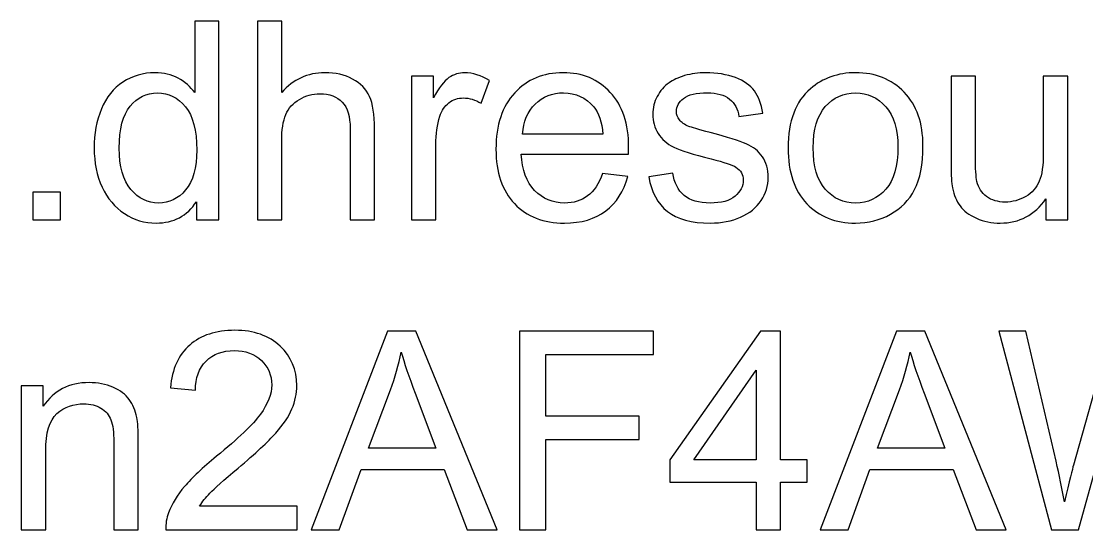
# Model space of a CAD drawing. Header units: centimetres. Extents: x -10.2 to 6.7, y -0.5 to 0.4.
# Drawn here: x -8.061 to -6.436, y -0.383 to 0.393 of the extents above; entities that cross this region are included whole.
import ezdxf

# ---------------------------------------------------------------- set-up
doc = ezdxf.new("R2010")
doc.units = ezdxf.units.CM
doc.header["$MEASUREMENT"] = 0
doc.layers.add('Layer 1', color=7, linetype='Continuous')

msp = doc.modelspace()

# ---------------------------------------------------------------- linework, layer by layer
at = {"layer": 'Layer 1', "color": 250}
for points, knots in [([(-7.79363, 0.08968), (-7.79363, 0.08968), (-7.79363, 0.11741), (-7.79363, 0.11741), (-7.79363, 0.11741), (-7.80753, 0.09561), (-7.82799, 0.08474), (-7.85501, 0.08474), (-7.85501, 0.08474), (-7.87251, 0.08474), (-7.8886, 0.08954), (-7.90327, 0.0992), (-7.90327, 0.0992), (-7.91795, 0.1088), (-7.92931, 0.12228), (-7.93742, 0.13963), (-7.93742, 0.13963), (-7.94546, 0.15692), (-7.94949, 0.17674), (-7.94949, 0.19925), (-7.94949, 0.19925), (-7.94949, 0.22112), (-7.94582, 0.24102), (-7.93855, 0.25887), (-7.93855, 0.25887), (-7.93121, 0.27672), (-7.92028, 0.29041), (-7.90567, 0.29986), (-7.90567, 0.29986), (-7.89107, 0.30939), (-7.8747, 0.31419), (-7.85664, 0.31419), (-7.85664, 0.31419), (-7.84344, 0.31419), (-7.83166, 0.31136), (-7.82136, 0.30579), (-7.82136, 0.30579), (-7.81099, 0.30022), (-7.80259, 0.29295), (-7.7961, 0.28399), (-7.7961, 0.28399), (-7.7961, 0.28399), (-7.7961, 0.39271), (-7.7961, 0.39271), (-7.7961, 0.39271), (-7.7961, 0.39271), (-7.75913, 0.39271), (-7.75913, 0.39271), (-7.75913, 0.39271), (-7.75913, 0.39271), (-7.75913, 0.08968), (-7.75913, 0.08968), (-7.75913, 0.08968), (-7.75913, 0.08968), (-7.79363, 0.08968), (-7.79363, 0.08968)], [0, 0, 0, 0, 0.0714286, 0.0714286, 0.0714286, 0.0714286, 0.1428571, 0.1428571, 0.1428571, 0.1428571, 0.2142857, 0.2142857, 0.2142857, 0.2142857, 0.2857143, 0.2857143, 0.2857143, 0.2857143, 0.3571429, 0.3571429, 0.3571429, 0.3571429, 0.4285714, 0.4285714, 0.4285714, 0.4285714, 0.5, 0.5, 0.5, 0.5, 0.5714286, 0.5714286, 0.5714286, 0.5714286, 0.6428571, 0.6428571, 0.6428571, 0.6428571, 0.7142857, 0.7142857, 0.7142857, 0.7142857, 0.7857143, 0.7857143, 0.7857143, 0.7857143, 0.8571429, 0.8571429, 0.8571429, 0.8571429, 0.9285714, 0.9285714, 0.9285714, 0.9285714, 1, 1, 1, 1]), ([(-7.70057, 0.08968), (-7.70057, 0.08968), (-7.70057, 0.39271), (-7.70057, 0.39271), (-7.70057, 0.39271), (-7.70057, 0.39271), (-7.66339, 0.39271), (-7.66339, 0.39271), (-7.66339, 0.39271), (-7.66339, 0.39271), (-7.66339, 0.28399), (-7.66339, 0.28399), (-7.66339, 0.28399), (-7.64603, 0.3041), (-7.62409, 0.31419), (-7.59763, 0.31419), (-7.59763, 0.31419), (-7.5814, 0.31419), (-7.56729, 0.31094), (-7.5553, 0.30452), (-7.5553, 0.30452), (-7.5433, 0.29817), (-7.5347, 0.28928), (-7.52954, 0.27799), (-7.52954, 0.27799), (-7.52439, 0.2667), (-7.52178, 0.25026), (-7.52178, 0.22881), (-7.52178, 0.22881), (-7.52178, 0.22881), (-7.52178, 0.08968), (-7.52178, 0.08968), (-7.52178, 0.08968), (-7.52178, 0.08968), (-7.55904, 0.08968), (-7.55904, 0.08968), (-7.55904, 0.08968), (-7.55904, 0.08968), (-7.55904, 0.22881), (-7.55904, 0.22881), (-7.55904, 0.22881), (-7.55904, 0.24737), (-7.56306, 0.26092), (-7.5711, 0.26938), (-7.5711, 0.26938), (-7.57915, 0.27785), (-7.59057, 0.28215), (-7.60532, 0.28215), (-7.60532, 0.28215), (-7.61633, 0.28215), (-7.6267, 0.27926), (-7.63644, 0.27355), (-7.63644, 0.27355), (-7.64617, 0.26783), (-7.65309, 0.26007), (-7.65718, 0.25026), (-7.65718, 0.25026), (-7.66134, 0.24053), (-7.66339, 0.22698), (-7.66339, 0.20976), (-7.66339, 0.20976), (-7.66339, 0.20976), (-7.66339, 0.08968), (-7.66339, 0.08968), (-7.66339, 0.08968), (-7.66339, 0.08968), (-7.70057, 0.08968), (-7.70057, 0.08968)], [0, 0, 0, 0, 0.0588235, 0.0588235, 0.0588235, 0.0588235, 0.1176471, 0.1176471, 0.1176471, 0.1176471, 0.1764706, 0.1764706, 0.1764706, 0.1764706, 0.2352941, 0.2352941, 0.2352941, 0.2352941, 0.2941176, 0.2941176, 0.2941176, 0.2941176, 0.3529412, 0.3529412, 0.3529412, 0.3529412, 0.4117647, 0.4117647, 0.4117647, 0.4117647, 0.4705882, 0.4705882, 0.4705882, 0.4705882, 0.5294118, 0.5294118, 0.5294118, 0.5294118, 0.5882353, 0.5882353, 0.5882353, 0.5882353, 0.6470588, 0.6470588, 0.6470588, 0.6470588, 0.7058824, 0.7058824, 0.7058824, 0.7058824, 0.7647059, 0.7647059, 0.7647059, 0.7647059, 0.8235294, 0.8235294, 0.8235294, 0.8235294, 0.8823529, 0.8823529, 0.8823529, 0.8823529, 0.9411765, 0.9411765, 0.9411765, 0.9411765, 1, 1, 1, 1]), ([(-7.46555, 0.08968), (-7.46555, 0.08968), (-7.46555, 0.30918), (-7.46555, 0.30918), (-7.46555, 0.30918), (-7.46555, 0.30918), (-7.43211, 0.30918), (-7.43211, 0.30918), (-7.43211, 0.30918), (-7.43211, 0.30918), (-7.43211, 0.27595), (-7.43211, 0.27595), (-7.43211, 0.27595), (-7.42357, 0.29147), (-7.41567, 0.30177), (-7.4084, 0.30671), (-7.4084, 0.30671), (-7.40121, 0.31165), (-7.39323, 0.31419), (-7.38456, 0.31419), (-7.38456, 0.31419), (-7.372, 0.31419), (-7.3593, 0.31016), (-7.34632, 0.30219), (-7.34632, 0.30219), (-7.34632, 0.30219), (-7.35916, 0.26762), (-7.35916, 0.26762), (-7.35916, 0.26762), (-7.36819, 0.27305), (-7.37729, 0.27573), (-7.38639, 0.27573), (-7.38639, 0.27573), (-7.39458, 0.27573), (-7.40184, 0.27326), (-7.40833, 0.2684), (-7.40833, 0.2684), (-7.41482, 0.26346), (-7.41941, 0.25668), (-7.42216, 0.24801), (-7.42216, 0.24801), (-7.42632, 0.23481), (-7.42837, 0.22035), (-7.42837, 0.20461), (-7.42837, 0.20461), (-7.42837, 0.20461), (-7.42837, 0.08968), (-7.42837, 0.08968), (-7.42837, 0.08968), (-7.42837, 0.08968), (-7.46555, 0.08968), (-7.46555, 0.08968)], [0, 0, 0, 0, 0.0769231, 0.0769231, 0.0769231, 0.0769231, 0.1538462, 0.1538462, 0.1538462, 0.1538462, 0.2307692, 0.2307692, 0.2307692, 0.2307692, 0.3076923, 0.3076923, 0.3076923, 0.3076923, 0.3846154, 0.3846154, 0.3846154, 0.3846154, 0.4615385, 0.4615385, 0.4615385, 0.4615385, 0.5384615, 0.5384615, 0.5384615, 0.5384615, 0.6153846, 0.6153846, 0.6153846, 0.6153846, 0.6923077, 0.6923077, 0.6923077, 0.6923077, 0.7692308, 0.7692308, 0.7692308, 0.7692308, 0.8461538, 0.8461538, 0.8461538, 0.8461538, 0.9230769, 0.9230769, 0.9230769, 0.9230769, 1, 1, 1, 1]), ([(-7.17395, 0.16038), (-7.17395, 0.16038), (-7.1355, 0.15565), (-7.1355, 0.15565), (-7.1355, 0.15565), (-7.14156, 0.13314), (-7.15278, 0.11571), (-7.16915, 0.1033), (-7.16915, 0.1033), (-7.18559, 0.09095), (-7.20655, 0.08474), (-7.23202, 0.08474), (-7.23202, 0.08474), (-7.26412, 0.08474), (-7.28959, 0.09462), (-7.30836, 0.11437), (-7.30836, 0.11437), (-7.32719, 0.13413), (-7.33658, 0.16186), (-7.33658, 0.19756), (-7.33658, 0.19756), (-7.33658, 0.23453), (-7.32705, 0.26317), (-7.30807, 0.28357), (-7.30807, 0.28357), (-7.28902, 0.30396), (-7.2644, 0.31419), (-7.23406, 0.31419), (-7.23406, 0.31419), (-7.20471, 0.31419), (-7.18072, 0.30417), (-7.16217, 0.2842), (-7.16217, 0.2842), (-7.14354, 0.26423), (-7.13423, 0.23608), (-7.13423, 0.19989), (-7.13423, 0.19989), (-7.13423, 0.19763), (-7.1343, 0.19431), (-7.13444, 0.18994), (-7.13444, 0.18994), (-7.13444, 0.18994), (-7.29813, 0.18994), (-7.29813, 0.18994), (-7.29813, 0.18994), (-7.29678, 0.16581), (-7.28994, 0.14732), (-7.27766, 0.13455), (-7.27766, 0.13455), (-7.26539, 0.12171), (-7.25015, 0.11529), (-7.2318, 0.11529), (-7.2318, 0.11529), (-7.21819, 0.11529), (-7.20655, 0.11889), (-7.19688, 0.12609), (-7.19688, 0.12609), (-7.18721, 0.13321), (-7.17959, 0.14464), (-7.17395, 0.16038)], [0, 0, 0, 0, 0.0666667, 0.0666667, 0.0666667, 0.0666667, 0.1333333, 0.1333333, 0.1333333, 0.1333333, 0.2, 0.2, 0.2, 0.2, 0.2666667, 0.2666667, 0.2666667, 0.2666667, 0.3333333, 0.3333333, 0.3333333, 0.3333333, 0.4, 0.4, 0.4, 0.4, 0.4666667, 0.4666667, 0.4666667, 0.4666667, 0.5333333, 0.5333333, 0.5333333, 0.5333333, 0.6, 0.6, 0.6, 0.6, 0.6666667, 0.6666667, 0.6666667, 0.6666667, 0.7333333, 0.7333333, 0.7333333, 0.7333333, 0.8, 0.8, 0.8, 0.8, 0.8666667, 0.8666667, 0.8666667, 0.8666667, 0.9333333, 0.9333333, 0.9333333, 0.9333333, 1, 1, 1, 1]), ([(-7.10361, 0.15523), (-7.10361, 0.15523), (-7.06685, 0.16101), (-7.06685, 0.16101), (-7.06685, 0.16101), (-7.0648, 0.14627), (-7.05902, 0.13498), (-7.04956, 0.12707), (-7.04956, 0.12707), (-7.04018, 0.11924), (-7.02698, 0.11529), (-7.00998, 0.11529), (-7.00998, 0.11529), (-6.99291, 0.11529), (-6.98021, 0.11882), (-6.97195, 0.12573), (-6.97195, 0.12573), (-6.9637, 0.13272), (-6.95953, 0.1409), (-6.95953, 0.15022), (-6.95953, 0.15022), (-6.95953, 0.15868), (-6.9632, 0.16524), (-6.97054, 0.17011), (-6.97054, 0.17011), (-6.97562, 0.17343), (-6.98832, 0.17759), (-7.00857, 0.18267), (-7.00857, 0.18267), (-7.0358, 0.18959), (-7.05478, 0.19551), (-7.0653, 0.20059), (-7.0653, 0.20059), (-7.07581, 0.2056), (-7.08385, 0.21259), (-7.08928, 0.22148), (-7.08928, 0.22148), (-7.09472, 0.23037), (-7.09747, 0.24017), (-7.09747, 0.2509), (-7.09747, 0.2509), (-7.09747, 0.26071), (-7.09521, 0.26974), (-7.0907, 0.27806), (-7.0907, 0.27806), (-7.08625, 0.28646), (-7.08011, 0.29337), (-7.07242, 0.29888), (-7.07242, 0.29888), (-7.06664, 0.30311), (-7.05873, 0.30678), (-7.04879, 0.30974), (-7.04879, 0.30974), (-7.03877, 0.3127), (-7.02804, 0.31419), (-7.01661, 0.31419), (-7.01661, 0.31419), (-6.9994, 0.31419), (-6.9843, 0.31165), (-6.97125, 0.30671), (-6.97125, 0.30671), (-6.95819, 0.30177), (-6.9486, 0.29507), (-6.94239, 0.2866), (-6.94239, 0.2866), (-6.93618, 0.27806), (-6.93195, 0.26677), (-6.92962, 0.25259), (-6.92962, 0.25259), (-6.92962, 0.25259), (-6.96595, 0.24758), (-6.96595, 0.24758), (-6.96595, 0.24758), (-6.96765, 0.25887), (-6.97245, 0.26769), (-6.98035, 0.27404), (-6.98035, 0.27404), (-6.98825, 0.28039), (-6.99947, 0.28357), (-7.01393, 0.28357), (-7.01393, 0.28357), (-7.03101, 0.28357), (-7.04321, 0.28074), (-7.05048, 0.2751), (-7.05048, 0.2751), (-7.05782, 0.26945), (-7.06149, 0.26282), (-7.06149, 0.25527), (-7.06149, 0.25527), (-7.06149, 0.2504), (-7.05993, 0.2461), (-7.0569, 0.24222), (-7.0569, 0.24222), (-7.05387, 0.2382), (-7.04914, 0.23495), (-7.04265, 0.23227), (-7.04265, 0.23227), (-7.03891, 0.23093), (-7.02797, 0.22776), (-7.00977, 0.22282), (-7.00977, 0.22282), (-6.98345, 0.21576), (-6.96511, 0.21005), (-6.95474, 0.20553), (-6.95474, 0.20553), (-6.94429, 0.20109), (-6.93611, 0.19452), (-6.93018, 0.18599), (-6.93018, 0.18599), (-6.92426, 0.17745), (-6.92129, 0.16687), (-6.92129, 0.15417), (-6.92129, 0.15417), (-6.92129, 0.14175), (-6.92496, 0.13011), (-6.93216, 0.1191), (-6.93216, 0.1191), (-6.93943, 0.10817), (-6.94987, 0.0997), (-6.96349, 0.0937), (-6.96349, 0.0937), (-6.9771, 0.0877), (-6.99255, 0.08474), (-7.00977, 0.08474), (-7.00977, 0.08474), (-7.03834, 0.08474), (-7.06007, 0.09067), (-7.07503, 0.10252), (-7.07503, 0.10252), (-7.08999, 0.11437), (-7.09952, 0.13194), (-7.10361, 0.15523)], [0, 0, 0, 0, 0.030303, 0.030303, 0.030303, 0.030303, 0.0606061, 0.0606061, 0.0606061, 0.0606061, 0.0909091, 0.0909091, 0.0909091, 0.0909091, 0.1212121, 0.1212121, 0.1212121, 0.1212121, 0.1515152, 0.1515152, 0.1515152, 0.1515152, 0.1818182, 0.1818182, 0.1818182, 0.1818182, 0.2121212, 0.2121212, 0.2121212, 0.2121212, 0.2424242, 0.2424242, 0.2424242, 0.2424242, 0.2727273, 0.2727273, 0.2727273, 0.2727273, 0.3030303, 0.3030303, 0.3030303, 0.3030303, 0.3333333, 0.3333333, 0.3333333, 0.3333333, 0.3636364, 0.3636364, 0.3636364, 0.3636364, 0.3939394, 0.3939394, 0.3939394, 0.3939394, 0.4242424, 0.4242424, 0.4242424, 0.4242424, 0.4545455, 0.4545455, 0.4545455, 0.4545455, 0.4848485, 0.4848485, 0.4848485, 0.4848485, 0.5151515, 0.5151515, 0.5151515, 0.5151515, 0.5454545, 0.5454545, 0.5454545, 0.5454545, 0.5757576, 0.5757576, 0.5757576, 0.5757576, 0.6060606, 0.6060606, 0.6060606, 0.6060606, 0.6363636, 0.6363636, 0.6363636, 0.6363636, 0.6666667, 0.6666667, 0.6666667, 0.6666667, 0.6969697, 0.6969697, 0.6969697, 0.6969697, 0.7272727, 0.7272727, 0.7272727, 0.7272727, 0.7575758, 0.7575758, 0.7575758, 0.7575758, 0.7878788, 0.7878788, 0.7878788, 0.7878788, 0.8181818, 0.8181818, 0.8181818, 0.8181818, 0.8484848, 0.8484848, 0.8484848, 0.8484848, 0.8787879, 0.8787879, 0.8787879, 0.8787879, 0.9090909, 0.9090909, 0.9090909, 0.9090909, 0.9393939, 0.9393939, 0.9393939, 0.9393939, 0.969697, 0.969697, 0.969697, 0.969697, 1, 1, 1, 1]), ([(-6.89095, 0.19946), (-6.89095, 0.2401), (-6.87966, 0.27023), (-6.85701, 0.28977), (-6.85701, 0.28977), (-6.83817, 0.306), (-6.81517, 0.31419), (-6.78801, 0.31419), (-6.78801, 0.31419), (-6.75781, 0.31419), (-6.73312, 0.30431), (-6.714, 0.28448), (-6.714, 0.28448), (-6.69481, 0.26473), (-6.68528, 0.23742), (-6.68528, 0.20257), (-6.68528, 0.20257), (-6.68528, 0.17428), (-6.68952, 0.15205), (-6.69798, 0.13589), (-6.69798, 0.13589), (-6.70645, 0.11967), (-6.7188, 0.10711), (-6.73495, 0.09815), (-6.73495, 0.09815), (-6.75118, 0.08919), (-6.76882, 0.08474), (-6.78801, 0.08474), (-6.78801, 0.08474), (-6.8187, 0.08474), (-6.84354, 0.09455), (-6.86252, 0.1143), (-6.86252, 0.1143), (-6.8815, 0.13399), (-6.89095, 0.16235), (-6.89095, 0.19946)], [0, 0, 0, 0, 0.1111111, 0.1111111, 0.1111111, 0.1111111, 0.2222222, 0.2222222, 0.2222222, 0.2222222, 0.3333333, 0.3333333, 0.3333333, 0.3333333, 0.4444444, 0.4444444, 0.4444444, 0.4444444, 0.5555556, 0.5555556, 0.5555556, 0.5555556, 0.6666667, 0.6666667, 0.6666667, 0.6666667, 0.7777778, 0.7777778, 0.7777778, 0.7777778, 0.8888889, 0.8888889, 0.8888889, 0.8888889, 1, 1, 1, 1]), ([(-6.49775, 0.08968), (-6.49775, 0.08968), (-6.49775, 0.12192), (-6.49775, 0.12192), (-6.49775, 0.12192), (-6.51489, 0.09709), (-6.53811, 0.08474), (-6.56746, 0.08474), (-6.56746, 0.08474), (-6.58037, 0.08474), (-6.5925, 0.08721), (-6.60372, 0.09215), (-6.60372, 0.09215), (-6.61494, 0.09709), (-6.62327, 0.10337), (-6.6287, 0.11085), (-6.6287, 0.11085), (-6.6342, 0.1184), (-6.63801, 0.12757), (-6.6402, 0.13843), (-6.6402, 0.13843), (-6.64168, 0.14577), (-6.64246, 0.15734), (-6.64246, 0.17322), (-6.64246, 0.17322), (-6.64246, 0.17322), (-6.64246, 0.30918), (-6.64246, 0.30918), (-6.64246, 0.30918), (-6.64246, 0.30918), (-6.60527, 0.30918), (-6.60527, 0.30918), (-6.60527, 0.30918), (-6.60527, 0.30918), (-6.60527, 0.18747), (-6.60527, 0.18747), (-6.60527, 0.18747), (-6.60527, 0.168), (-6.6045, 0.15494), (-6.60302, 0.14817), (-6.60302, 0.14817), (-6.60062, 0.13836), (-6.59568, 0.13074), (-6.58813, 0.1251), (-6.58813, 0.1251), (-6.58051, 0.11952), (-6.57113, 0.11677), (-6.55998, 0.11677), (-6.55998, 0.11677), (-6.54883, 0.11677), (-6.53839, 0.1196), (-6.52858, 0.12531), (-6.52858, 0.12531), (-6.51877, 0.13103), (-6.51186, 0.13886), (-6.50784, 0.14866), (-6.50784, 0.14866), (-6.50375, 0.15854), (-6.5017, 0.17286), (-6.5017, 0.19156), (-6.5017, 0.19156), (-6.5017, 0.19156), (-6.5017, 0.30918), (-6.5017, 0.30918), (-6.5017, 0.30918), (-6.5017, 0.30918), (-6.46452, 0.30918), (-6.46452, 0.30918), (-6.46452, 0.30918), (-6.46452, 0.30918), (-6.46452, 0.08968), (-6.46452, 0.08968), (-6.46452, 0.08968), (-6.46452, 0.08968), (-6.49775, 0.08968), (-6.49775, 0.08968)], [0, 0, 0, 0, 0.0526316, 0.0526316, 0.0526316, 0.0526316, 0.1052632, 0.1052632, 0.1052632, 0.1052632, 0.1578947, 0.1578947, 0.1578947, 0.1578947, 0.2105263, 0.2105263, 0.2105263, 0.2105263, 0.2631579, 0.2631579, 0.2631579, 0.2631579, 0.3157895, 0.3157895, 0.3157895, 0.3157895, 0.3684211, 0.3684211, 0.3684211, 0.3684211, 0.4210526, 0.4210526, 0.4210526, 0.4210526, 0.4736842, 0.4736842, 0.4736842, 0.4736842, 0.5263158, 0.5263158, 0.5263158, 0.5263158, 0.5789474, 0.5789474, 0.5789474, 0.5789474, 0.6315789, 0.6315789, 0.6315789, 0.6315789, 0.6842105, 0.6842105, 0.6842105, 0.6842105, 0.7368421, 0.7368421, 0.7368421, 0.7368421, 0.7894737, 0.7894737, 0.7894737, 0.7894737, 0.8421053, 0.8421053, 0.8421053, 0.8421053, 0.8947368, 0.8947368, 0.8947368, 0.8947368, 0.9473684, 0.9473684, 0.9473684, 0.9473684, 1, 1, 1, 1]), ([(-7.91125, 0.19925), (-7.91125, 0.1711), (-7.90532, 0.15008), (-7.89347, 0.13618), (-7.89347, 0.13618), (-7.88161, 0.12228), (-7.86764, 0.11529), (-7.85149, 0.11529), (-7.85149, 0.11529), (-7.83526, 0.11529), (-7.82143, 0.12199), (-7.81007, 0.13526), (-7.81007, 0.13526), (-7.79871, 0.14852), (-7.793, 0.16884), (-7.793, 0.19615), (-7.793, 0.19615), (-7.793, 0.2262), (-7.79878, 0.24822), (-7.81035, 0.26226), (-7.81035, 0.26226), (-7.82192, 0.27637), (-7.83617, 0.28335), (-7.85318, 0.28335), (-7.85318, 0.28335), (-7.86969, 0.28335), (-7.88352, 0.27658), (-7.89459, 0.2631), (-7.89459, 0.2631), (-7.90567, 0.24963), (-7.91125, 0.22832), (-7.91125, 0.19925)], [0, 0, 0, 0, 0.125, 0.125, 0.125, 0.125, 0.25, 0.25, 0.25, 0.25, 0.375, 0.375, 0.375, 0.375, 0.5, 0.5, 0.5, 0.5, 0.625, 0.625, 0.625, 0.625, 0.75, 0.75, 0.75, 0.75, 0.875, 0.875, 0.875, 0.875, 1, 1, 1, 1]), ([(-7.29608, 0.22056), (-7.29608, 0.22056), (-7.17353, 0.22056), (-7.17353, 0.22056), (-7.17353, 0.22056), (-7.17515, 0.23897), (-7.17988, 0.25287), (-7.18757, 0.26205), (-7.18757, 0.26205), (-7.19942, 0.27637), (-7.2148, 0.28357), (-7.23364, 0.28357), (-7.23364, 0.28357), (-7.25071, 0.28357), (-7.26511, 0.27785), (-7.27675, 0.26642), (-7.27675, 0.26642), (-7.28839, 0.25499), (-7.29481, 0.23968), (-7.29608, 0.22056)], [0, 0, 0, 0, 0.2, 0.2, 0.2, 0.2, 0.4, 0.4, 0.4, 0.4, 0.6, 0.6, 0.6, 0.6, 0.8, 0.8, 0.8, 0.8, 1, 1, 1, 1]), ([(-6.85271, 0.19946), (-6.85271, 0.17131), (-6.84657, 0.15029), (-6.83429, 0.13632), (-6.83429, 0.13632), (-6.82202, 0.12228), (-6.80657, 0.11529), (-6.78801, 0.11529), (-6.78801, 0.11529), (-6.76952, 0.11529), (-6.75414, 0.12235), (-6.74187, 0.13639), (-6.74187, 0.13639), (-6.72966, 0.15043), (-6.72352, 0.17188), (-6.72352, 0.20066), (-6.72352, 0.20066), (-6.72352, 0.22783), (-6.72966, 0.24843), (-6.74201, 0.2624), (-6.74201, 0.2624), (-6.75436, 0.27637), (-6.76967, 0.28335), (-6.78801, 0.28335), (-6.78801, 0.28335), (-6.80657, 0.28335), (-6.82202, 0.27637), (-6.83429, 0.26247), (-6.83429, 0.26247), (-6.84657, 0.24857), (-6.85271, 0.22754), (-6.85271, 0.19946)], [0, 0, 0, 0, 0.125, 0.125, 0.125, 0.125, 0.25, 0.25, 0.25, 0.25, 0.375, 0.375, 0.375, 0.375, 0.5, 0.5, 0.5, 0.5, 0.625, 0.625, 0.625, 0.625, 0.75, 0.75, 0.75, 0.75, 0.875, 0.875, 0.875, 0.875, 1, 1, 1, 1]), ([(-8.04312, 0.08968), (-8.04312, 0.08968), (-8.04312, 0.13208), (-8.04312, 0.13208), (-8.04312, 0.13208), (-8.04312, 0.13208), (-8.00071, 0.13208), (-8.00071, 0.13208), (-8.00071, 0.13208), (-8.00071, 0.13208), (-8.00071, 0.08968), (-8.00071, 0.08968), (-8.00071, 0.08968), (-8.00071, 0.08968), (-8.04312, 0.08968), (-8.04312, 0.08968)], [0, 0, 0, 0, 0.25, 0.25, 0.25, 0.25, 0.5, 0.5, 0.5, 0.5, 0.75, 0.75, 0.75, 0.75, 1, 1, 1, 1]), ([(-7.63999, -0.34748), (-7.63999, -0.34748), (-7.63999, -0.38325), (-7.63999, -0.38325), (-7.63999, -0.38325), (-7.63999, -0.38325), (-7.8403, -0.38325), (-7.8403, -0.38325), (-7.8403, -0.38325), (-7.84058, -0.37429), (-7.83917, -0.36568), (-7.836, -0.35743), (-7.836, -0.35743), (-7.83092, -0.34374), (-7.82273, -0.33033), (-7.81151, -0.31707), (-7.81151, -0.31707), (-7.80022, -0.30388), (-7.784, -0.28857), (-7.76283, -0.27121), (-7.76283, -0.27121), (-7.72988, -0.24419), (-7.70759, -0.22281), (-7.69601, -0.207), (-7.69601, -0.207), (-7.68444, -0.19127), (-7.67866, -0.17631), (-7.67866, -0.16227), (-7.67866, -0.16227), (-7.67866, -0.14753), (-7.68395, -0.13511), (-7.69446, -0.12495), (-7.69446, -0.12495), (-7.70505, -0.11486), (-7.7188, -0.10978), (-7.73574, -0.10978), (-7.73574, -0.10978), (-7.75366, -0.10978), (-7.76798, -0.11514), (-7.7787, -0.12594), (-7.7787, -0.12594), (-7.7895, -0.13666), (-7.79493, -0.15155), (-7.79507, -0.17053), (-7.79507, -0.17053), (-7.79507, -0.17053), (-7.83331, -0.16665), (-7.83331, -0.16665), (-7.83331, -0.16665), (-7.8307, -0.13807), (-7.82083, -0.11634), (-7.80375, -0.10138), (-7.80375, -0.10138), (-7.78668, -0.08643), (-7.76368, -0.07895), (-7.73489, -0.07895), (-7.73489, -0.07895), (-7.70582, -0.07895), (-7.68282, -0.08706), (-7.66589, -0.10315), (-7.66589, -0.10315), (-7.64888, -0.1193), (-7.64042, -0.13927), (-7.64042, -0.16312), (-7.64042, -0.16312), (-7.64042, -0.17525), (-7.64289, -0.18718), (-7.6479, -0.19889), (-7.6479, -0.19889), (-7.65283, -0.2106), (-7.66109, -0.22295), (-7.67259, -0.23586), (-7.67259, -0.23586), (-7.68409, -0.24884), (-7.70321, -0.26662), (-7.72995, -0.2892), (-7.72995, -0.2892), (-7.75225, -0.30797), (-7.76657, -0.32067), (-7.77292, -0.32737), (-7.77292, -0.32737), (-7.77927, -0.334), (-7.78449, -0.34071), (-7.78865, -0.34748), (-7.78865, -0.34748), (-7.78865, -0.34748), (-7.63999, -0.34748), (-7.63999, -0.34748)], [0, 0, 0, 0, 0.0454545, 0.0454545, 0.0454545, 0.0454545, 0.0909091, 0.0909091, 0.0909091, 0.0909091, 0.1363636, 0.1363636, 0.1363636, 0.1363636, 0.1818182, 0.1818182, 0.1818182, 0.1818182, 0.2272727, 0.2272727, 0.2272727, 0.2272727, 0.2727273, 0.2727273, 0.2727273, 0.2727273, 0.3181818, 0.3181818, 0.3181818, 0.3181818, 0.3636364, 0.3636364, 0.3636364, 0.3636364, 0.4090909, 0.4090909, 0.4090909, 0.4090909, 0.4545455, 0.4545455, 0.4545455, 0.4545455, 0.5, 0.5, 0.5, 0.5, 0.5454545, 0.5454545, 0.5454545, 0.5454545, 0.5909091, 0.5909091, 0.5909091, 0.5909091, 0.6363636, 0.6363636, 0.6363636, 0.6363636, 0.6818182, 0.6818182, 0.6818182, 0.6818182, 0.7272727, 0.7272727, 0.7272727, 0.7272727, 0.7727273, 0.7727273, 0.7727273, 0.7727273, 0.8181818, 0.8181818, 0.8181818, 0.8181818, 0.8636364, 0.8636364, 0.8636364, 0.8636364, 0.9090909, 0.9090909, 0.9090909, 0.9090909, 0.9545455, 0.9545455, 0.9545455, 0.9545455, 1, 1, 1, 1]), ([(-7.61833, -0.38325), (-7.61833, -0.38325), (-7.50192, -0.08022), (-7.50192, -0.08022), (-7.50192, -0.08022), (-7.50192, -0.08022), (-7.45874, -0.08022), (-7.45874, -0.08022), (-7.45874, -0.08022), (-7.45874, -0.08022), (-7.3347, -0.38325), (-7.3347, -0.38325), (-7.3347, -0.38325), (-7.3347, -0.38325), (-7.38042, -0.38325), (-7.38042, -0.38325), (-7.38042, -0.38325), (-7.38042, -0.38325), (-7.41577, -0.29146), (-7.41577, -0.29146), (-7.41577, -0.29146), (-7.41577, -0.29146), (-7.54249, -0.29146), (-7.54249, -0.29146), (-7.54249, -0.29146), (-7.54249, -0.29146), (-7.57572, -0.38325), (-7.57572, -0.38325), (-7.57572, -0.38325), (-7.57572, -0.38325), (-7.61833, -0.38325), (-7.61833, -0.38325)], [0, 0, 0, 0, 0.125, 0.125, 0.125, 0.125, 0.25, 0.25, 0.25, 0.25, 0.375, 0.375, 0.375, 0.375, 0.5, 0.5, 0.5, 0.5, 0.625, 0.625, 0.625, 0.625, 0.75, 0.75, 0.75, 0.75, 0.875, 0.875, 0.875, 0.875, 1, 1, 1, 1]), ([(-7.30063, -0.38325), (-7.30063, -0.38325), (-7.30063, -0.08022), (-7.30063, -0.08022), (-7.30063, -0.08022), (-7.30063, -0.08022), (-7.09616, -0.08022), (-7.09616, -0.08022), (-7.09616, -0.08022), (-7.09616, -0.08022), (-7.09616, -0.11599), (-7.09616, -0.11599), (-7.09616, -0.11599), (-7.09616, -0.11599), (-7.26048, -0.11599), (-7.26048, -0.11599), (-7.26048, -0.11599), (-7.26048, -0.11599), (-7.26048, -0.20983), (-7.26048, -0.20983), (-7.26048, -0.20983), (-7.26048, -0.20983), (-7.11831, -0.20983), (-7.11831, -0.20983), (-7.11831, -0.20983), (-7.11831, -0.20983), (-7.11831, -0.2456), (-7.11831, -0.2456), (-7.11831, -0.2456), (-7.11831, -0.2456), (-7.26048, -0.2456), (-7.26048, -0.2456), (-7.26048, -0.2456), (-7.26048, -0.2456), (-7.26048, -0.38325), (-7.26048, -0.38325), (-7.26048, -0.38325), (-7.26048, -0.38325), (-7.30063, -0.38325), (-7.30063, -0.38325)], [0, 0, 0, 0, 0.1, 0.1, 0.1, 0.1, 0.2, 0.2, 0.2, 0.2, 0.3, 0.3, 0.3, 0.3, 0.4, 0.4, 0.4, 0.4, 0.5, 0.5, 0.5, 0.5, 0.6, 0.6, 0.6, 0.6, 0.7, 0.7, 0.7, 0.7, 0.8, 0.8, 0.8, 0.8, 0.9, 0.9, 0.9, 0.9, 1, 1, 1, 1]), ([(-6.93995, -0.38325), (-6.93995, -0.38325), (-6.93995, -0.31072), (-6.93995, -0.31072), (-6.93995, -0.31072), (-6.93995, -0.31072), (-7.0714, -0.31072), (-7.0714, -0.31072), (-7.0714, -0.31072), (-7.0714, -0.31072), (-7.0714, -0.27657), (-7.0714, -0.27657), (-7.0714, -0.27657), (-7.0714, -0.27657), (-6.93311, -0.08022), (-6.93311, -0.08022), (-6.93311, -0.08022), (-6.93311, -0.08022), (-6.9027, -0.08022), (-6.9027, -0.08022), (-6.9027, -0.08022), (-6.9027, -0.08022), (-6.9027, -0.27657), (-6.9027, -0.27657), (-6.9027, -0.27657), (-6.9027, -0.27657), (-6.86178, -0.27657), (-6.86178, -0.27657), (-6.86178, -0.27657), (-6.86178, -0.27657), (-6.86178, -0.31072), (-6.86178, -0.31072), (-6.86178, -0.31072), (-6.86178, -0.31072), (-6.9027, -0.31072), (-6.9027, -0.31072), (-6.9027, -0.31072), (-6.9027, -0.31072), (-6.9027, -0.38325), (-6.9027, -0.38325), (-6.9027, -0.38325), (-6.9027, -0.38325), (-6.93995, -0.38325), (-6.93995, -0.38325)], [0, 0, 0, 0, 0.0909091, 0.0909091, 0.0909091, 0.0909091, 0.1818182, 0.1818182, 0.1818182, 0.1818182, 0.2727273, 0.2727273, 0.2727273, 0.2727273, 0.3636364, 0.3636364, 0.3636364, 0.3636364, 0.4545455, 0.4545455, 0.4545455, 0.4545455, 0.5454545, 0.5454545, 0.5454545, 0.5454545, 0.6363636, 0.6363636, 0.6363636, 0.6363636, 0.7272727, 0.7272727, 0.7272727, 0.7272727, 0.8181818, 0.8181818, 0.8181818, 0.8181818, 0.9090909, 0.9090909, 0.9090909, 0.9090909, 1, 1, 1, 1]), ([(-6.84195, -0.38325), (-6.84195, -0.38325), (-6.72554, -0.08022), (-6.72554, -0.08022), (-6.72554, -0.08022), (-6.72554, -0.08022), (-6.68236, -0.08022), (-6.68236, -0.08022), (-6.68236, -0.08022), (-6.68236, -0.08022), (-6.55832, -0.38325), (-6.55832, -0.38325), (-6.55832, -0.38325), (-6.55832, -0.38325), (-6.60404, -0.38325), (-6.60404, -0.38325), (-6.60404, -0.38325), (-6.60404, -0.38325), (-6.63939, -0.29146), (-6.63939, -0.29146), (-6.63939, -0.29146), (-6.63939, -0.29146), (-6.76611, -0.29146), (-6.76611, -0.29146), (-6.76611, -0.29146), (-6.76611, -0.29146), (-6.79934, -0.38325), (-6.79934, -0.38325), (-6.79934, -0.38325), (-6.79934, -0.38325), (-6.84195, -0.38325), (-6.84195, -0.38325)], [0, 0, 0, 0, 0.125, 0.125, 0.125, 0.125, 0.25, 0.25, 0.25, 0.25, 0.375, 0.375, 0.375, 0.375, 0.5, 0.5, 0.5, 0.5, 0.625, 0.625, 0.625, 0.625, 0.75, 0.75, 0.75, 0.75, 0.875, 0.875, 0.875, 0.875, 1, 1, 1, 1]), ([(-6.48911, -0.38325), (-6.48911, -0.38325), (-6.56954, -0.08022), (-6.56954, -0.08022), (-6.56954, -0.08022), (-6.56954, -0.08022), (-6.52841, -0.08022), (-6.52841, -0.08022), (-6.52841, -0.08022), (-6.52841, -0.08022), (-6.48226, -0.27883), (-6.48226, -0.27883), (-6.48226, -0.27883), (-6.47732, -0.29964), (-6.47309, -0.32031), (-6.46949, -0.34085), (-6.46949, -0.34085), (-6.46173, -0.30846), (-6.45722, -0.28984), (-6.4558, -0.28483), (-6.4558, -0.28483), (-6.4558, -0.28483), (-6.39816, -0.08022), (-6.39816, -0.08022), (-6.39816, -0.08022), (-6.39816, -0.08022), (-6.34976, -0.08022), (-6.34976, -0.08022), (-6.34976, -0.08022), (-6.34976, -0.08022), (-6.30637, -0.2336), (-6.30637, -0.2336), (-6.30637, -0.2336), (-6.2955, -0.27163), (-6.28767, -0.3074), (-6.2828, -0.34085), (-6.2828, -0.34085), (-6.27899, -0.32173), (-6.27391, -0.29971), (-6.26771, -0.27495), (-6.26771, -0.27495), (-6.26771, -0.27495), (-6.22022, -0.08022), (-6.22022, -0.08022), (-6.22022, -0.08022), (-6.22022, -0.08022), (-6.17986, -0.08022), (-6.17986, -0.08022), (-6.17986, -0.08022), (-6.17986, -0.08022), (-6.26298, -0.38325), (-6.26298, -0.38325), (-6.26298, -0.38325), (-6.26298, -0.38325), (-6.30164, -0.38325), (-6.30164, -0.38325), (-6.30164, -0.38325), (-6.30164, -0.38325), (-6.36549, -0.15239), (-6.36549, -0.15239), (-6.36549, -0.15239), (-6.37086, -0.13306), (-6.37403, -0.12121), (-6.37502, -0.11683), (-6.37502, -0.11683), (-6.37819, -0.13073), (-6.38116, -0.14259), (-6.38391, -0.15239), (-6.38391, -0.15239), (-6.38391, -0.15239), (-6.44818, -0.38325), (-6.44818, -0.38325), (-6.44818, -0.38325), (-6.44818, -0.38325), (-6.48911, -0.38325), (-6.48911, -0.38325)], [0, 0, 0, 0, 0.0526316, 0.0526316, 0.0526316, 0.0526316, 0.1052632, 0.1052632, 0.1052632, 0.1052632, 0.1578947, 0.1578947, 0.1578947, 0.1578947, 0.2105263, 0.2105263, 0.2105263, 0.2105263, 0.2631579, 0.2631579, 0.2631579, 0.2631579, 0.3157895, 0.3157895, 0.3157895, 0.3157895, 0.3684211, 0.3684211, 0.3684211, 0.3684211, 0.4210526, 0.4210526, 0.4210526, 0.4210526, 0.4736842, 0.4736842, 0.4736842, 0.4736842, 0.5263158, 0.5263158, 0.5263158, 0.5263158, 0.5789474, 0.5789474, 0.5789474, 0.5789474, 0.6315789, 0.6315789, 0.6315789, 0.6315789, 0.6842105, 0.6842105, 0.6842105, 0.6842105, 0.7368421, 0.7368421, 0.7368421, 0.7368421, 0.7894737, 0.7894737, 0.7894737, 0.7894737, 0.8421053, 0.8421053, 0.8421053, 0.8421053, 0.8947368, 0.8947368, 0.8947368, 0.8947368, 0.9473684, 0.9473684, 0.9473684, 0.9473684, 1, 1, 1, 1]), ([(-7.53092, -0.25879), (-7.53092, -0.25879), (-7.42812, -0.25879), (-7.42812, -0.25879), (-7.42812, -0.25879), (-7.42812, -0.25879), (-7.4598, -0.1749), (-7.4598, -0.1749), (-7.4598, -0.1749), (-7.46939, -0.14943), (-7.47659, -0.12848), (-7.48125, -0.11204), (-7.48125, -0.11204), (-7.48513, -0.13151), (-7.49056, -0.15077), (-7.49762, -0.16996), (-7.49762, -0.16996), (-7.49762, -0.16996), (-7.53092, -0.25879), (-7.53092, -0.25879)], [0, 0, 0, 0, 0.2, 0.2, 0.2, 0.2, 0.4, 0.4, 0.4, 0.4, 0.6, 0.6, 0.6, 0.6, 0.8, 0.8, 0.8, 0.8, 1, 1, 1, 1]), ([(-6.75454, -0.25879), (-6.75454, -0.25879), (-6.65174, -0.25879), (-6.65174, -0.25879), (-6.65174, -0.25879), (-6.65174, -0.25879), (-6.68342, -0.1749), (-6.68342, -0.1749), (-6.68342, -0.1749), (-6.69301, -0.14943), (-6.70021, -0.12848), (-6.70487, -0.11204), (-6.70487, -0.11204), (-6.70875, -0.13151), (-6.71418, -0.15077), (-6.72124, -0.16996), (-6.72124, -0.16996), (-6.72124, -0.16996), (-6.75454, -0.25879), (-6.75454, -0.25879)], [0, 0, 0, 0, 0.2, 0.2, 0.2, 0.2, 0.4, 0.4, 0.4, 0.4, 0.6, 0.6, 0.6, 0.6, 0.8, 0.8, 0.8, 0.8, 1, 1, 1, 1]), ([(-6.93995, -0.27657), (-6.93995, -0.27657), (-6.93995, -0.13998), (-6.93995, -0.13998), (-6.93995, -0.13998), (-6.93995, -0.13998), (-7.03478, -0.27657), (-7.03478, -0.27657), (-7.03478, -0.27657), (-7.03478, -0.27657), (-6.93995, -0.27657), (-6.93995, -0.27657)], [0, 0, 0, 0, 0.3333333, 0.3333333, 0.3333333, 0.3333333, 0.6666667, 0.6666667, 0.6666667, 0.6666667, 1, 1, 1, 1]), ([(-8.06064, -0.38325), (-8.06064, -0.38325), (-8.06064, -0.16375), (-8.06064, -0.16375), (-8.06064, -0.16375), (-8.06064, -0.16375), (-8.0272, -0.16375), (-8.0272, -0.16375), (-8.0272, -0.16375), (-8.0272, -0.16375), (-8.0272, -0.19494), (-8.0272, -0.19494), (-8.0272, -0.19494), (-8.01104, -0.17081), (-7.98776, -0.15874), (-7.95735, -0.15874), (-7.95735, -0.15874), (-7.94408, -0.15874), (-7.93195, -0.16114), (-7.92087, -0.16587), (-7.92087, -0.16587), (-7.90972, -0.17067), (-7.90147, -0.17688), (-7.89596, -0.18464), (-7.89596, -0.18464), (-7.89039, -0.19233), (-7.88658, -0.2015), (-7.88432, -0.21208), (-7.88432, -0.21208), (-7.88298, -0.219), (-7.88228, -0.23106), (-7.88228, -0.24828), (-7.88228, -0.24828), (-7.88228, -0.24828), (-7.88228, -0.38325), (-7.88228, -0.38325), (-7.88228, -0.38325), (-7.88228, -0.38325), (-7.91953, -0.38325), (-7.91953, -0.38325), (-7.91953, -0.38325), (-7.91953, -0.38325), (-7.91953, -0.24969), (-7.91953, -0.24969), (-7.91953, -0.24969), (-7.91953, -0.23459), (-7.92094, -0.22323), (-7.92383, -0.21568), (-7.92383, -0.21568), (-7.92673, -0.2082), (-7.93188, -0.20221), (-7.93922, -0.19776), (-7.93922, -0.19776), (-7.94662, -0.19325), (-7.95523, -0.19099), (-7.96518, -0.19099), (-7.96518, -0.19099), (-7.98105, -0.19099), (-7.99467, -0.19607), (-8.00624, -0.20609), (-8.00624, -0.20609), (-8.01774, -0.21618), (-8.02346, -0.23523), (-8.02346, -0.26338), (-8.02346, -0.26338), (-8.02346, -0.26338), (-8.02346, -0.38325), (-8.02346, -0.38325), (-8.02346, -0.38325), (-8.02346, -0.38325), (-8.06064, -0.38325), (-8.06064, -0.38325)], [0, 0, 0, 0, 0.0555556, 0.0555556, 0.0555556, 0.0555556, 0.1111111, 0.1111111, 0.1111111, 0.1111111, 0.1666667, 0.1666667, 0.1666667, 0.1666667, 0.2222222, 0.2222222, 0.2222222, 0.2222222, 0.2777778, 0.2777778, 0.2777778, 0.2777778, 0.3333333, 0.3333333, 0.3333333, 0.3333333, 0.3888889, 0.3888889, 0.3888889, 0.3888889, 0.4444444, 0.4444444, 0.4444444, 0.4444444, 0.5, 0.5, 0.5, 0.5, 0.5555556, 0.5555556, 0.5555556, 0.5555556, 0.6111111, 0.6111111, 0.6111111, 0.6111111, 0.6666667, 0.6666667, 0.6666667, 0.6666667, 0.7222222, 0.7222222, 0.7222222, 0.7222222, 0.7777778, 0.7777778, 0.7777778, 0.7777778, 0.8333333, 0.8333333, 0.8333333, 0.8333333, 0.8888889, 0.8888889, 0.8888889, 0.8888889, 0.9444444, 0.9444444, 0.9444444, 0.9444444, 1, 1, 1, 1])]:
    msp.add_open_spline(points, degree=3, knots=knots, dxfattribs=at)

doc.saveas('drawing.dxf')
